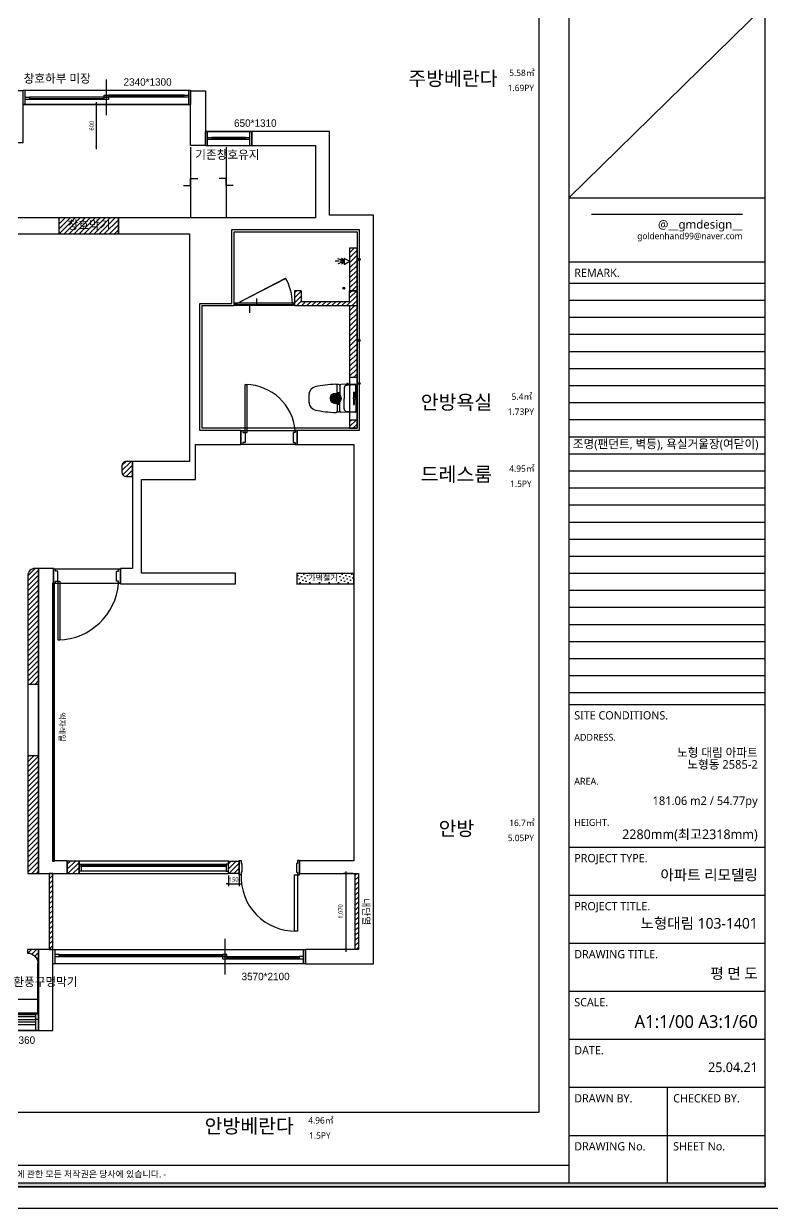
# Model space of a CAD drawing. Header units: millimetres. Extents: x 70151 to 230897, y 35202 to 113211.
# Drawn here: x 155069 to 165597, y 65524 to 82187 of the extents above; entities that cross this region are included whole.
import ezdxf
from ezdxf.enums import TextEntityAlignment as Align

# ---------------------------------------------------------------- set-up
doc = ezdxf.new("R2010")
doc.units = ezdxf.units.MM
doc.header["$LTSCALE"] = 50
doc.linetypes.add('HIDDEN', pattern=[9.525, 6.35, -3.175])
for name, color, linetype in [('03-TEXT', 3, 'Continuous'), ('03-WAL NEW', 3, 'Continuous'), ('04-WIN', 4, 'Continuous'), ('08-HAT', 8, 'Continuous'), ('2-con', 2, 'Continuous'), ('3.기호.계단선', 30, 'Continuous'), ('_LIBR', 4, 'Continuous'), ('BATH', 4, 'Continuous'), ('CO-BATH', 6, 'Continuous'), ('CO-DO-FR', 7, 'Continuous'), ('CO-DOOR', 8, 'Continuous'), ('F-SYM', 7, 'Continuous'), ('fin', 5, 'Continuous'), ('FORM(YOURNAME)-11', 1, 'Continuous'), ('HAT', 8, 'Continuous'), ('HL', 6, 'HIDDEN'), ('RC-LIGHT', 7, 'Continuous'), ('TOILET-1', 6, 'Continuous'), ('도면층2', 2, 'Continuous'), ('도면층4', 4, 'Continuous'), ('도면층5', 5, 'Continuous')]:
    doc.layers.add(name, color=color, linetype=linetype)
doc.styles.add('HY 울릉도 L', font='malgun.ttf')
doc.styles.add('YOURNAME', font='malgun.ttf')
doc.styles.add('넥슨고딕', font='malgun.ttf')
doc.styles.add('코레일둥고', font='malgun.ttf')
doc.styles.add('휴먼엑스포', font='Expo M.ttf')
doc.dimstyles.new('30', dxfattribs={"dimscale": 30, "dimtxt": 2, "dimasz": 1, "dimexe": 1, "dimexo": 1, "dimgap": 1, "dimtad": 1, "dimdec": 0, "dimrnd": 0.05, "dimdsep": 46, "dimlunit": 6, "dimtxsty": 'HY 울릉도 L', "dimblk": 'ARCHTICK', "dimcen": 2.5, "dimdle": 1, "dimclrd": 133, "dimclre": 133, "dimclrt": 30, "dimadec": 0, "dimazin": 0, "dimtfac": 1, "dimtdec": 0, "dimtix": 1, "dimtmove": 2, "dimatfit": 3, "dimldrblk": 'ARCHTICK', "dimfxl": 1, "dimlwd": -1, "dimlwe": -1, "dimarcsym": 0})

# ---------------------------------------------------------------- blocks, each defined once
blk = doc.blocks.new('AC-8')
at = {"layer": 'BATH'}
for p, q in [((-51, 54), (0, 143)), ((45, 54), (-51, 54)), ((-25, 47), (-46, 12)), ((-14, 47), (-28, -8)), ((-2, 49), (-2, -11)), ((0, 143), (45, 54)), ((10, 47), (25, -8)), ((22, 47), (43, 12)), ((-31, -16), (-41, -49)), ((-2, -27), (-2, -89)), ((28, -16), (38, -49))]:
    blk.add_line(p, q, dxfattribs=at)
blk = doc.blocks.new('A$C4B2D31F0')
at = {"layer": 'fin', "color": 4}
for p, q in [((185, 691), (20, 691)), ((37, 692), (25, 692)), ((37, 692), (50, 692)), ((201, 691), (366, 691)), ((48, 524), (193, 524)), ((338, 524), (193, 524)), ((13, 466), (193, 466)), ((193, 427), (14, 427)), ((373, 466), (193, 466)), ((193, 427), (372, 427))]:
    blk.add_line(p, q, dxfattribs=at)
for points in [[(20, 691), (8, 691, 0.421209), (-7, 676), (-2, 481, 0.001659)], [(366, 691), (378, 691, -0.421209), (393, 676), (388, 481, -0.001659)], [(13, 466, 0.371724), (-2, 451, 0.003515), (-1, 420, 0.320541)], [(373, 466, -0.371724), (388, 451, -0.003515), (387, 420, -0.320541)]]:
    blk.add_lwpolyline(points, format="xyb", dxfattribs=at)
for centre, radius, start, end in [((20, 675), 16, 90, 179.3116), ((1004, 663), 1000, 179.3116, 185.9437), ((25, 707), 15, 180, 270), ((50, 707), 15, 270, 0), ((366, 675), 16, 0.6884, 90), ((-618, 663), 1000, 354.0563, 0.6884), ((49, 564), 40, 185.9437, 267.5129), ((336, 564), 40, 272.4871, 354.0563), ((14, 407), 20, 90, 182.3333), ((1839, 488), 1847, 182.5538, 191.5978), ((13, 481), 15, 181.3651, 270), ((-1453, 488), 1847, 348.4022, 357.4462), ((372, 407), 20, 357.6667, 90), ((373, 481), 15, 270, 358.6349), ((149, 156), 126, 198.2964, 263.4241), ((193, 433), 406, 261.6993, 270), ((193, 433), 406, 270, 278.3007), ((237, 156), 126, 276.5759, 341.7036)]:
    blk.add_arc(centre, radius, start, end, dxfattribs=at)
at = {"layer": 'HL', "linetype": 'Continuous'}
for p, q in [((169, 697), (169, 707)), ((169, 697), (217, 697)), ((186, 693), (181, 697)), ((182, 686), (186, 693)), ((187, 651), (182, 686)), ((182, 686), (204, 686)), ((186, 693), (200, 693)), ((199, 651), (204, 686)), ((200, 693), (205, 697)), ((204, 686), (200, 693)), ((217, 697), (217, 707)), ((-16, 577), (-16, 565)), ((-12, 581), (-5, 581)), ((-12, 561), (-4, 561)), ((106, 666), (184, 666)), ((106, 659), (185, 659)), ((187, 651), (199, 651)), ((200, 659), (279, 659)), ((201, 666), (279, 666)), ((193, 434), (147, 434)), ((193, 434), (239, 434))]:
    blk.add_line(p, q, dxfattribs=at)
for points in [[(110, 427), (110, 451, -0.414214), (114, 455), (131, 455, -0.414214), (135, 451), (135, 435), (135, 427)], [(135, 435), (145, 435, -0.414214), (147, 433), (147, 427)], [(251, 435), (241, 435, 0.414214), (239, 433), (239, 427)], [(276, 427), (276, 451, 0.414214), (272, 455), (255, 455, 0.414214), (251, 451), (251, 435), (251, 427)]]:
    blk.add_lwpolyline(points, format="xyb", dxfattribs=at)
for centre in [(123, 441), (263, 441)]:
    blk.add_circle(centre, 8, dxfattribs=at)
for centre, radius, start, end in [((-12, 577), 4, 90, 180), ((-12, 565), 4, 180, 270), ((106, 663), 3.5, 90, 270), ((279, 663), 3.5, 270, 90)]:
    blk.add_arc(centre, radius, start, end, dxfattribs=at)
blk = doc.blocks.new('FORM-PLAN')
at = {"layer": 'FORM(YOURNAME)-11'}
h = blk.add_hatch(color=256, dxfattribs=at)
h.dxf.hatch_style = 1
h.paths.add_polyline_path([(-71444, 55115), (10556, 55115), (10556, 54915), (-71444, 54915)])
h.paths.add_polyline_path([(-71444, -2085), (10556, -2085), (10556, -2285), (-71444, -2285)])
at = {"layer": 'Defpoints', "color": 158}
for p, q in [((1346, 54915), (1346, -2085)), ((10556, 53115), (1346, 44093)), ((1346, 44093), (10556, 44093)), ((1346, 40093), (10556, 40093)), ((1346, 39293), (10556, 39293)), ((1346, 38493), (10556, 38493)), ((1346, 37693), (10556, 37693)), ((1346, 36893), (10556, 36893)), ((1346, 36093), (10556, 36093)), ((1346, 35293), (10556, 35293)), ((1346, 34493), (10556, 34493)), ((1346, 33693), (10556, 33693)), ((1346, 32893), (10556, 32893)), ((1346, 32093), (10556, 32093)), ((1346, 31293), (10556, 31293)), ((1346, 30493), (10556, 30493)), ((1346, 29693), (10556, 29693)), ((1346, 28893), (10556, 28893)), ((1346, 28093), (10556, 28093)), ((1346, 27293), (10556, 27293)), ((1346, 26493), (10556, 26493)), ((1346, 25693), (10556, 25693)), ((1346, 24893), (10556, 24893)), ((1346, 24093), (10556, 24093)), ((1346, 23293), (10556, 23293)), ((1346, 22493), (10556, 22493)), ((1346, 21693), (10556, 21693)), ((1346, 20893), (10556, 20893)), ((1346, -1285), (-71444, -1285))]:
    blk.add_line(p, q, dxfattribs=at)
for points in [[(-71444, -2285), (10556, -2285), (10556, 55115), (-71444, 55115)], [(-69444, 53115), (-64, 53115), (-64, 1215), (-69444, 1215)]]:
    blk.add_lwpolyline(points, close=True, dxfattribs=at)
at = {"layer": 'FORM(YOURNAME)-11', "color": 251}
blk.add_line((2415, 43323), (9487, 43323), dxfattribs=at)
at = {"layer": 'FORM(YOURNAME)-11', "color": 14}
for p, q in [((1346, 41093), (10556, 41093)), ((1346, 20344), (10556, 20344)), ((1346, 13651), (10556, 13651)), ((1346, 11398), (10556, 11398)), ((1346, 9146), (10556, 9146)), ((1346, 6893), (10556, 6893)), ((1346, 4641), (10556, 4641)), ((1346, 2388), (10556, 2388)), ((5951, 2388), (5951, -2085)), ((1346, 136), (10556, 136))]:
    blk.add_line(p, q, dxfattribs=at)
at = {"layer": 'FORM(YOURNAME)-11', "color": 250}
blk.add_lwpolyline([(-72444, -3285), (11556, -3285), (11556, 56115), (-72444, 56115)], close=True, dxfattribs=at)
at = {"layer": 'FORM(YOURNAME)-11'}
blk.add_lwpolyline([(-71444, -2085), (10556, -2085), (10556, -2285), (-71444, -2285)], close=True, dxfattribs=at)
at = {"layer": 'FORM(YOURNAME)-11', "color": 14, "style": 'YOURNAME'}
for s, height, width, p in [('@__gmdesign__', 400, 1.03, (9487, 42649)), ('goldenhand99@naver.com', 300, 0.995, (9487, 42154))]:
    blk.add_text(s, height=height, dxfattribs=dict(at, width=width)).set_placement(p, align=Align.RIGHT)
for s, height, p in [('REMARK.', 386.1, (1603, 40579)), ('SITE CONDITIONS.', 386.14, (1603, 19829)), ('PROJECT TYPE.', 386.14, (1603, 13136)), ('PROJECT TITLE.', 386.14, (1603, 10883)), ('DRAWING TITLE.', 386.14, (1603, 8631)), ('SCALE.', 386.1, (1603, 6378)), ('DATE.', 386.1, (1603, 4126)), ('DRAWN BY.', 386.1, (1603, 1873)), ('CHECKED BY.', 386.14, (6240, 1873)), ('DRAWING No.', 386.14, (1603, -379)), ('SHEET No.', 386.1, (6240, -379))]:
    blk.add_text(s, height=height, dxfattribs=at).set_placement(p, align=Align.MIDDLE_LEFT)
at = {"layer": 'FORM(YOURNAME)-11', "color": 251, "style": 'YOURNAME'}
for s, p in [('ADDRESS.', (1603, 18799)), ('AREA.', (1603, 16740)), ('HEIGHT.', (1603, 14809))]:
    blk.add_text(s, height=321.8, dxfattribs=at).set_placement(p, align=Align.MIDDLE_LEFT)
at = {"layer": 'FORM(YOURNAME)-11', "color": 1, "style": 'YOURNAME'}
blk.add_text("- 본 도서는 어떠한 경우에도 무단으로 도용할 수 없으며 도용시 '지적재산권' 보호에 관한 법률에 의거, 법적 분쟁이 발생합니다.  또한 본 도서에 관한 모든 저작권은 당사에 있습니다. -", height=300, dxfattribs=at).set_placement((-32990, -1685), align=Align.MIDDLE_CENTER)
at = {"layer": 'FORM(YOURNAME)-11', "color": 3, "style": 'YOURNAME'}
for tag, height, p in [('1', 451, (9905, 18188)), ('2', 451, (9905, 17544)), ('3', 451, (9905, 16257)), ('4', 451, (9905, 14326)), ('5', 515, (9905, 12009)), ('6', 515, (9905, 9757)), ('7', 515, (9905, 7504)), ('8', 515, (9905, 5252)), ('9', 515, (9905, 2999)), ('10', 515, (5655, 811)), ('11', 515, (9905, 747)), ('12', 515, (5655, -1441)), ('13', 515, (9905, -1441))]:
    blk.add_attdef(tag, text='', height=height, dxfattribs=at).set_placement(p, align=Align.MIDDLE_RIGHT)
blk = doc.blocks.new('cjvjf')
h = blk.add_hatch()
h.set_pattern_fill('DOTS', color=10, scale=60)
h.set_pattern_definition([(0, (-637, -50), (47.625, 95.25), [0, -95.25])])
h.paths.add_polyline_path([(144236, 65837), (144436, 65837), (144436, 64777), (144236, 64777)])
at = {"layer": '3.기호.계단선'}
h = blk.add_hatch(color=256, dxfattribs=at)
h.dxf.hatch_style = 1
edge = h.paths.add_edge_path()
edge.add_arc((160202, 74549), 15, 0, 360)
h = blk.add_hatch(color=256, dxfattribs=at)
h.dxf.hatch_style = 1
edge = h.paths.add_edge_path()
edge.add_arc((159987, 74144), 15, 0, 360)
h = blk.add_hatch(color=256, dxfattribs=at)
h.dxf.hatch_style = 1
edge = h.paths.add_edge_path()
edge.add_arc((152731, 74012), 15, 0, 360)
h = blk.add_hatch(color=256, dxfattribs=at)
h.dxf.hatch_style = 1
edge = h.paths.add_edge_path()
edge.add_arc((152481, 73742), 15, 0, 360)
h = blk.add_hatch(color=256, dxfattribs=at)
h.dxf.hatch_style = 1
edge = h.paths.add_edge_path()
edge.add_arc((152481, 73512), 15, 0, 360)
h = blk.add_hatch(color=256, dxfattribs=at)
h.dxf.hatch_style = 1
edge = h.paths.add_edge_path()
edge.add_arc((160202, 73409), 15, 0, 360)
h = blk.add_hatch(color=256, dxfattribs=at)
h.dxf.hatch_style = 1
edge = h.paths.add_edge_path()
edge.add_arc((160202, 72804), 15, 0, 360)
h = blk.add_hatch(color=256, dxfattribs=at)
h.dxf.hatch_style = 1
edge = h.paths.add_edge_path()
edge.add_arc((159872, 72594), 75, 0, 360)
h = blk.add_hatch(color=256, dxfattribs=at)
h.dxf.hatch_style = 1
edge = h.paths.add_edge_path()
edge.add_arc((152481, 72292), 75, 0, 360)
at = {"color": 10}
blk.add_lwpolyline([(144236, 65837), (144436, 65837), (144436, 64777), (144236, 64777)], close=True, dxfattribs=at)
for centre in [(150499, 65761), (144549, 64469)]:
    blk.add_circle(centre, 85)
at = {"layer": '04-WIN'}
for points in [[(158691, 76349), (158041, 76349), (158041, 76149), (158691, 76149)], [(150368, 65905), (147853, 65905), (147853, 66079), (150368, 66079)], [(155892, 64842), (159447, 64842), (159447, 64642), (155892, 64642)], [(145106, 64577), (147751, 64577), (147751, 64777), (145106, 64777)], [(155692, 63702), (150833, 63702), (150833, 63947), (155692, 63947)], [(144791, 63652), (147751, 63652), (147751, 63452), (144791, 63452)]]:
    blk.add_lwpolyline(points, close=True, dxfattribs=at)
at = {"layer": '2-con'}
for p, q in [((159787, 76349), (158691, 76349)), ((158691, 76349), (158691, 76149)), ((159787, 75169), (159787, 76349)), ((158691, 76149), (159587, 76149)), ((159587, 76149), (159587, 75132)), ((160402, 75169), (159787, 75169)), ((160402, 64642), (160402, 75169)), ((155977, 75132), (155977, 74907)), ((156817, 75132), (156817, 74907)), ((159587, 75132), (156817, 75132)), ((156817, 74907), (157815, 74907)), ((157815, 74907), (157815, 71707)), ((158412, 73929), (158412, 74969)), ((158412, 74969), (160202, 74969)), ((160202, 74969), (160202, 72144)), ((157962, 72144), (157962, 73929)), ((157962, 73929), (158412, 73929)), ((158537, 72144), (157962, 72144)), ((158537, 71944), (158537, 72144)), ((160202, 72144), (159332, 72144)), ((159332, 72144), (159332, 71944)), ((157902, 71454), (157902, 71944)), ((157902, 71944), (158537, 71944)), ((159332, 71944), (160127, 71944)), ((160127, 71944), (160127, 66087)), ((157815, 71707), (157012, 71707)), ((157012, 71707), (157012, 70202)), ((157142, 70134), (157142, 71454)), ((157142, 71454), (157902, 71454)), ((157012, 70202), (156847, 70202)), ((156847, 70202), (156847, 69984)), ((158462, 70134), (157142, 70134)), ((158462, 69984), (158462, 70134)), ((156847, 69984), (158462, 69984)), ((159362, 66087), (159362, 65912)), ((160127, 66087), (159362, 66087)), ((159362, 65912), (160192, 65912)), ((160192, 65912), (160192, 64842)), ((160192, 64842), (159447, 64842)), ((159447, 64842), (159447, 64642)), ((159447, 64642), (160402, 64642))]:
    blk.add_line(p, q, dxfattribs=at)
for points in [[(155336, 76194), (155476, 76194), (155476, 76920), (155336, 76920)], [(158041, 76149), (157831, 76149), (157831, 76920), (158041, 76920)], [(146886, 76375), (147118, 76375), (147118, 76145), (146886, 76145)], [(155892, 64842), (155692, 64842), (155692, 63702), (155892, 63702)]]:
    blk.add_lwpolyline(points, close=True, dxfattribs=at)
for points in [[(152882, 76194), (151682, 76194), (151682, 75124), (152892, 75124), (152892, 71497), (150915, 71497), (150915, 71697), (152731, 71697), (152731, 74372), (151165, 74372), (151165, 72492), (150965, 72492), (150965, 74570), (151492, 74570), (151492, 76175), (150867, 76175), (150867, 76383), (152882, 76394), (152882, 76194)], [(147186, 71697), (147186, 71497), (146531, 71497), (146531, 69947), (146806, 69947), (146806, 69747), (146321, 69747), (146321, 71357), (144436, 71357), (144436, 64777), (145106, 64777), (145106, 64577), (144436, 64577), (144436, 63652), (144791, 63652), (144791, 63452), (144436, 63452), (144236, 63452), (144236, 71697), (145636, 71697), (145636, 75043), (146886, 75043), (146886, 75150), (147073, 75150), (147073, 75043), (147179, 75043), (147179, 74697), (145834, 74697), (145834, 71697), (147186, 71697)], [(155977, 75132), (155197, 75132), (155197, 74922), (154692, 74922), (154692, 74757), (155362, 74757), (155362, 74907), (155977, 74907)], [(149137, 71697), (149011, 71697), (149011, 71497), (149742, 71497), (149742, 71697), (149287, 71697), (149287, 74297), (149757, 74297), (149757, 74497), (149307, 74497), (149307, 74907), (148877, 74907), (148877, 74647), (149137, 74647), (149137, 71697)], [(150368, 65905), (150368, 66079), (150681, 66079), (150681, 70049), (149381, 70049), (149381, 69449), (149256, 69449), (149256, 69747), (148951, 69747), (148951, 69947), (149251, 69947), (149251, 70245), (150833, 70245), (150833, 65905), (150368, 65905)], [(156097, 65912), (156097, 66087), (155902, 66087), (155902, 70202), (155692, 70202), (155692, 65912), (156097, 65912)], [(147751, 65905), (147751, 69947), (148006, 69947), (148006, 69747), (147853, 69747), (147853, 65905), (147751, 65905)], [(147751, 64777), (147751, 63452), (150833, 63452), (150833, 64880), (150633, 64880), (150633, 64777), (149423, 64777), (149423, 63777), (147853, 63777), (147853, 64777), (147751, 64777)], [(150633, 64777), (150633, 63777), (149423, 63777)]]:
    blk.add_lwpolyline(points, dxfattribs=at)
at = {"layer": '3.기호.계단선'}
for centre, radius in [((160202, 74549), 15), ((159987, 74144), 15), ((152731, 74012), 15), ((152481, 73742), 15), ((152481, 73512), 15), ((160202, 73409), 15), ((160202, 72804), 15), ((159872, 72594), 75), ((152481, 72292), 75)]:
    blk.add_circle(centre, radius, dxfattribs=at)
at = {"layer": '_LIBR'}
for p, q in [((146751, 63409), (146751, 63739)), ((144841, 63609), (147701, 63609))]:
    blk.add_line(p, q, dxfattribs=at)
blk.add_lwpolyline([(144791, 63452), (147751, 63452), (147751, 63697), (144791, 63697)], close=True, dxfattribs=at)
for points in [[(144791, 63689), (144831, 63689), (144831, 63609)], [(144831, 63674), (146781, 63674), (146781, 63649), (144831, 63649)], [(147751, 63689), (147711, 63689), (147711, 63609)], [(144791, 63509), (144791, 63459), (144841, 63459), (144841, 63609), (144791, 63609)], [(144841, 63564), (146781, 63564), (146781, 63534), (144841, 63534)], [(147711, 63624), (146721, 63624), (146721, 63649), (147711, 63649)], [(147701, 63534), (146721, 63534), (146721, 63504), (147701, 63504)], [(147751, 63509), (147751, 63459), (147701, 63459), (147701, 63609), (147751, 63609)]]:
    blk.add_lwpolyline(points, dxfattribs=at)
at = {"layer": '도면층2'}
for p, q in [((155476, 76729), (157831, 76729)), ((152882, 76194), (155336, 76194)), ((159447, 64642), (159447, 64842)), ((144791, 63452), (144791, 63652))]:
    blk.add_line(p, q, dxfattribs=at)
at = {"layer": '도면층4'}
for p, q in [((156646, 77079), (156646, 76579)), ((155476, 76929), (157831, 76929)), ((155476, 76729), (155476, 76929)), ((155506, 76729), (155506, 76929)), ((156676, 76844), (157741, 76844)), ((157801, 76929), (157801, 76729)), ((157831, 76929), (157831, 76729)), ((157831, 76729), (155476, 76729)), ((155566, 76814), (156616, 76814)), ((148171, 76565), (148171, 76025)), ((149851, 76565), (149851, 76025)), ((154151, 76544), (154151, 76044)), ((147118, 76175), (147119, 76383)), ((147119, 76383), (150867, 76383)), ((147148, 76175), (147149, 76383)), ((150837, 76383), (150837, 76174)), ((150867, 76383), (150867, 76174)), ((152882, 76394), (155336, 76394)), ((152882, 76194), (152882, 76394)), ((152912, 76194), (152912, 76394)), ((155306, 76394), (155306, 76194)), ((155336, 76394), (155336, 76194)), ((158041, 76349), (158691, 76349)), ((158041, 76149), (158041, 76349)), ((158071, 76149), (158071, 76349)), ((158661, 76349), (158661, 76149)), ((158691, 76349), (158691, 76149)), ((150867, 76174), (147118, 76175)), ((148141, 76290), (147208, 76290)), ((148201, 76260), (149821, 76260)), ((149881, 76290), (150777, 76289)), ((155336, 76194), (152882, 76194)), ((152972, 76279), (154121, 76279)), ((154181, 76309), (155246, 76309)), ((158131, 76249), (158601, 76249)), ((146880, 75150), (146880, 76145)), ((146880, 76145), (147080, 76145)), ((147080, 76145), (147080, 75150)), ((158041, 76149), (158691, 76149)), ((146910, 75210), (146000, 75210)), ((146910, 75240), (146001, 75240)), ((147080, 75150), (146880, 75150)), ((146880, 75150), (147080, 75150)), ((146910, 75210), (146910, 75240)), ((147209, 74697), (147209, 74842)), ((148032, 74949), (148032, 74519)), ((148847, 74842), (148847, 74697)), ((147269, 74754), (148002, 74754)), ((148062, 74784), (148787, 74784)), ((158597, 72114), (158597, 72789)), ((158597, 72789), (158627, 72789)), ((158627, 72114), (158627, 72789)), ((150965, 72492), (150965, 71697)), ((151165, 72492), (150965, 72492)), ((151165, 71697), (151165, 72492)), ((158537, 71944), (158537, 72144)), ((158537, 72144), (159332, 72144)), ((158537, 72144), (158537, 71944)), ((158597, 72114), (158627, 72114)), ((159332, 72144), (159332, 71944)), ((159332, 71944), (158537, 71944)), ((150965, 71697), (151165, 71697)), ((151165, 71697), (150965, 71697)), ((151135, 71787), (151810, 71787)), ((151135, 71757), (151135, 71787)), ((151135, 71757), (151811, 71757)), ((156847, 70193), (155902, 70193)), ((155902, 70193), (155902, 69993)), ((155902, 69993), (155902, 70193)), ((156847, 69993), (156847, 70193)), ((155902, 69993), (156847, 69993)), ((155962, 70023), (155962, 69197)), ((155962, 70023), (155992, 70023)), ((155992, 70023), (155992, 69198)), ((146806, 69947), (147751, 69947)), ((148951, 69947), (148006, 69947)), ((147751, 69747), (146806, 69747)), ((147661, 69777), (147661, 68952)), ((147691, 69777), (147661, 69777)), ((147691, 69777), (147691, 68952)), ((148006, 69747), (148951, 69747)), ((148066, 69777), (148066, 68952)), ((148066, 69777), (148096, 69777)), ((148096, 69777), (148096, 68952)), ((155962, 69197), (155992, 69197)), ((147691, 68952), (147661, 68952)), ((148066, 68952), (148096, 68952)), ((149111, 66172), (149111, 65742)), ((147883, 65919), (147883, 66064)), ((149141, 66007), (150278, 66007)), ((150338, 66064), (150338, 65919)), ((147943, 65977), (149081, 65977)), ((158312, 64992), (158312, 64492)), ((150068, 64927), (150068, 64427)), ((155922, 64842), (155922, 64642)), ((159417, 64642), (159417, 64842)), ((159447, 64842), (159447, 64642)), ((159447, 64642), (159447, 64842)), ((149508, 64777), (149423, 64692)), ((149423, 64777), (149508, 64692)), ((149508, 64777), (150633, 64777)), ((149538, 64577), (149538, 64777)), ((149613, 64662), (150038, 64662)), ((150098, 64692), (150543, 64692)), ((150603, 64777), (150603, 64577)), ((150633, 64777), (150633, 64577)), ((158282, 64757), (155982, 64757)), ((159357, 64727), (158342, 64727)), ((149466, 64632), (149466, 63837)), ((150633, 64577), (149508, 64577)), ((151871, 63659), (151871, 63989)), ((154692, 63659), (154692, 63989)), ((154692, 63659), (154692, 63989)), ((150911, 63859), (155652, 63859)), ((149363, 63734), (147913, 63734)), ((149508, 63777), (149423, 63692)), ((149423, 63777), (149508, 63692))]:
    blk.add_line(p, q, dxfattribs=at)
for points in [[(155506, 76799), (155506, 76829), (155566, 76829), (155566, 76799)], [(156616, 76829), (156616, 76859), (156676, 76859), (156676, 76829)], [(156616, 76799), (156616, 76829), (156676, 76829), (156676, 76799)], [(157741, 76829), (157741, 76859), (157801, 76859), (157801, 76829)], [(154121, 76294), (154121, 76324), (154181, 76324), (154181, 76294)], [(155246, 76294), (155246, 76324), (155306, 76324), (155306, 76294)], [(147208, 76275), (147208, 76305), (147148, 76305), (147148, 76275)], [(148201, 76275), (148201, 76305), (148141, 76305), (148141, 76275)], [(148141, 76245), (148141, 76275), (148201, 76275), (148201, 76245)], [(149821, 76275), (149821, 76305), (149881, 76305), (149881, 76275)], [(149821, 76245), (149821, 76275), (149881, 76275), (149881, 76245)], [(150777, 76274), (150777, 76304), (150837, 76304), (150837, 76274)], [(152912, 76264), (152912, 76294), (152972, 76294), (152972, 76264)], [(154121, 76264), (154121, 76294), (154181, 76294), (154181, 76264)], [(158071, 76234), (158071, 76264), (158131, 76264), (158131, 76234)], [(158601, 76234), (158601, 76264), (158661, 76264), (158661, 76234)], [(147179, 74697), (148877, 74697), (148877, 74842), (147179, 74842)], [(147209, 74739), (147209, 74769), (147269, 74769), (147269, 74739)], [(148002, 74769), (148002, 74799), (148062, 74799), (148062, 74769)], [(148002, 74739), (148002, 74769), (148062, 74769), (148062, 74739)], [(148787, 74769), (148787, 74799), (148847, 74799), (148847, 74769)], [(147853, 65919), (150368, 65919), (150368, 66064), (147853, 66064)], [(147883, 65962), (147883, 65992), (147943, 65992), (147943, 65962)], [(149081, 65992), (149081, 66022), (149141, 66022), (149141, 65992)], [(149081, 65962), (149081, 65992), (149141, 65992), (149141, 65962)], [(150278, 65992), (150278, 66022), (150338, 66022), (150338, 65992)], [(149423, 64692), (149508, 64692), (149508, 64777), (149423, 64777)], [(149423, 64692), (149508, 64692), (149508, 63777), (149423, 63777)], [(149451, 64692), (149481, 64692), (149481, 64632), (149451, 64632)], [(149538, 64647), (149538, 64677), (149613, 64677), (149613, 64647)], [(150038, 64677), (150038, 64707), (150098, 64707), (150098, 64677)], [(150038, 64647), (150038, 64677), (150098, 64677), (150098, 64647)], [(150543, 64677), (150543, 64707), (150603, 64707), (150603, 64677)], [(155982, 64742), (155982, 64772), (155922, 64772), (155922, 64742)], [(158342, 64742), (158342, 64772), (158282, 64772), (158282, 64742)], [(158342, 64712), (158342, 64742), (158282, 64742), (158282, 64712)], [(159417, 64712), (159417, 64742), (159357, 64742), (159357, 64712)], [(149451, 63837), (149481, 63837), (149481, 63777), (149451, 63777)], [(150871, 63947), (150871, 63702), (155692, 63702), (155692, 63947)], [(151841, 63899), (151841, 63874), (154722, 63874), (154722, 63899)], [(149423, 63777), (149423, 63692), (147853, 63692), (147853, 63777)], [(147913, 63749), (147913, 63719), (147853, 63719), (147853, 63749)], [(149423, 63749), (149423, 63719), (149363, 63719), (149363, 63749)], [(149423, 63692), (149508, 63692), (149508, 63777), (149423, 63777)], [(151841, 63789), (151841, 63759), (154722, 63759), (154722, 63789)]]:
    blk.add_lwpolyline(points, close=True, dxfattribs=at)
for points in [[(146880, 76145), (146880, 76115), (146910, 76115), (146910, 76085), (147050, 76085), (147050, 76115), (147080, 76115), (147080, 76145), (146880, 76145)], [(146880, 75150), (146880, 75180), (146910, 75180), (146910, 75210), (147050, 75210), (147050, 75180), (147080, 75180), (147080, 75150), (146880, 75150)], [(151165, 72492), (151165, 72462), (151135, 72462), (151135, 72432), (150995, 72432), (150995, 72462), (150965, 72462), (150965, 72492), (151165, 72492)], [(158537, 72144), (158567, 72144), (158567, 72114), (158597, 72114), (158597, 71974), (158567, 71974), (158567, 71944), (158537, 71944), (158537, 72144)], [(159332, 72144), (159302, 72144), (159302, 72114), (159272, 72114), (159272, 71974), (159302, 71974), (159302, 71944), (159332, 71944), (159332, 72144)], [(151165, 71697), (151165, 71727), (151135, 71727), (151135, 71757), (150995, 71757), (150995, 71727), (150965, 71727), (150965, 71697), (151165, 71697)], [(151135, 71757), (151810, 71757), (151810, 71787)], [(155902, 69993), (155932, 69993), (155932, 70023), (155962, 70023), (155962, 70163), (155932, 70163), (155932, 70193), (155902, 70193), (155902, 69993)], [(156847, 69993), (156817, 69993), (156817, 70023), (156787, 70023), (156787, 70163), (156817, 70163), (156817, 70193), (156847, 70193), (156847, 69993)], [(146806, 69747), (146836, 69747), (146836, 69777), (146866, 69777), (146866, 69917), (146836, 69917), (146836, 69947), (146806, 69947), (146806, 69747)], [(147751, 69747), (147721, 69747), (147721, 69777), (147691, 69777), (147691, 69917), (147721, 69917), (147721, 69947), (147751, 69947), (147751, 69747)], [(148006, 69747), (148036, 69747), (148036, 69777), (148066, 69777), (148066, 69917), (148036, 69917), (148036, 69947), (148006, 69947), (148006, 69747)], [(148951, 69747), (148921, 69747), (148921, 69777), (148891, 69777), (148891, 69917), (148921, 69917), (148921, 69947), (148951, 69947), (148951, 69747)], [(150871, 63939), (150906, 63939), (150906, 63859)], [(150871, 63769), (150871, 63709), (150911, 63709), (150911, 63859), (150871, 63859)], [(150906, 63899), (151901, 63899), (151901, 63924), (150906, 63924)], [(150911, 63789), (151901, 63789), (151901, 63819), (150911, 63819)], [(155657, 63924), (154662, 63924), (154662, 63899), (155657, 63899)], [(155652, 63819), (154662, 63819), (154662, 63789), (155652, 63789)], [(155692, 63859), (155652, 63859), (155652, 63709), (155692, 63709), (155692, 63769)], [(155657, 63859), (155657, 63939), (155692, 63939)]]:
    blk.add_lwpolyline(points, dxfattribs=at)
for centre, radius, start, end in [((158594, 72077), 712, 5.3297, 88.4822), ((151127, 71779), 684, 359.3714, 86.7675), ((155953, 70064), 868, 271.6262, 355.2607), ((147669, 69754), 803, 178.4135, 270.5353), ((148089, 69754), 803, 269.4647, 1.5865)]:
    blk.add_arc(centre, radius, start, end, dxfattribs=at)
at = {"layer": '도면층5'}
for p, q in [((156616, 76829), (155566, 76829)), ((157741, 76859), (156676, 76859)), ((157741, 76829), (156676, 76829)), ((156616, 76799), (155566, 76799)), ((155246, 76324), (154181, 76324)), ((147208, 76305), (148141, 76305)), ((147208, 76275), (148141, 76275)), ((149821, 76275), (148201, 76275)), ((149821, 76245), (148201, 76245)), ((150777, 76304), (149881, 76305)), ((150777, 76274), (149881, 76275)), ((154121, 76294), (152972, 76294)), ((154121, 76264), (152972, 76264)), ((155246, 76294), (154181, 76294)), ((158601, 76264), (158131, 76264)), ((158601, 76234), (158131, 76234)), ((148002, 74769), (147269, 74769)), ((148002, 74739), (147269, 74739)), ((148787, 74799), (148062, 74799)), ((148787, 74769), (148062, 74769)), ((149081, 65992), (147943, 65992)), ((150278, 66022), (149141, 66022)), ((150278, 65992), (149141, 65992)), ((149081, 65962), (147943, 65962)), ((150038, 64677), (149613, 64677)), ((150543, 64707), (150098, 64707)), ((150543, 64677), (150098, 64677)), ((155982, 64772), (158282, 64772)), ((155982, 64742), (158282, 64742)), ((158342, 64742), (159357, 64742)), ((158342, 64712), (159357, 64712)), ((149451, 63837), (149451, 64632)), ((149481, 63837), (149481, 64632)), ((150038, 64647), (149613, 64647)), ((147913, 63749), (149363, 63749)), ((147913, 63719), (149363, 63719))]:
    blk.add_line(p, q, dxfattribs=at)
blk.add_arc((146826, 75261), 827, 84.1878, 183.6006, dxfattribs=at)
at = {"layer": '_LIBR', "style": '휴먼엑스포'}
blk.add_text('2960*2100', height=104.5, dxfattribs=at).set_placement((146957, 63297))
at = {"layer": '도면층4', "style": '휴먼엑스포'}
for s, p in [('2340*1300', (156888, 76992)), ('3730*2100', (149971, 76468)), ('2290*2100', (154374, 76467)), ('650*1310', (158442, 76414)), ('1690*2050', (148109, 74929)), ('2380*2040', (149377, 66145)), ('1070*2090', (149700, 64432)), ('3570*2100', (158548, 64410)), ('4740*2360', (154969, 63515))]:
    blk.add_text(s, height=104.5, dxfattribs=at).set_placement(p)
blk = doc.blocks.new('_ArchTick')
at = {"color": 0, "linetype": 'ByBlock', "const_width": 0.15}
blk.add_lwpolyline([(-0.5, -0.5), (0.5, 0.5)], dxfattribs=at)
blk = doc.blocks.new('*D115')
at = {"layer": '08-HAT', "color": 133, "transparency": 16777216}
for p, q in [((156086, 81082), (156086, 80422)), ((156116, 81052), (156116, 81052)), ((156116, 80452), (156116, 80452))]:
    blk.add_line(p, q, dxfattribs=at)
at = {"layer": 'Defpoints', "color": 0, "transparency": 16777216}
for p in [(156086, 81052), (156086, 80452), (156086, 80452)]:
    blk.add_point(p, dxfattribs=at)
at = {"layer": '08-HAT', "color": 133, "transparency": 16777216, "xscale": 30, "yscale": 30, "zscale": 30}
for p, rotation in [((156086, 81052), 90), ((156086, 80452), 270)]:
    blk.add_blockref('_ArchTick', p, dxfattribs=dict(at, rotation=rotation))
at = {"layer": '08-HAT', "color": 30, "transparency": 16777216, "insert": (156025, 80752), "char_height": 60, "attachment_point": 5, "rotation": 90, "style": 'HY 울릉도 L'}
blk.add_mtext('600', dxfattribs=at)
blk = doc.blocks.new('*D465')
at = {"layer": 'Defpoints', "color": 0, "transparency": 16777216}
for p in [(159732, 70234), (159597, 69164), (159732, 69164)]:
    blk.add_point(p, dxfattribs=at)
at = {"layer": 'HAT', "color": 133, "transparency": 16777216}
for p, q in [((159702, 70234), (159567, 70234)), ((159597, 70264), (159597, 69134)), ((159702, 69164), (159567, 69164))]:
    blk.add_line(p, q, dxfattribs=at)
at = {"layer": 'HAT', "color": 133, "transparency": 16777216, "xscale": 30, "yscale": 30, "zscale": 30}
for p, rotation in [((159597, 70234), 90), ((159597, 69164), 270)]:
    blk.add_blockref('_ArchTick', p, dxfattribs=dict(at, rotation=rotation))
at = {"layer": 'HAT', "color": 30, "transparency": 16777216, "insert": (159531, 69699), "char_height": 60, "attachment_point": 5, "rotation": 90, "style": 'HY 울릉도 L'}
blk.add_mtext('1,070', dxfattribs=at)
blk = doc.blocks.new('*D475')
at = {"layer": 'Defpoints', "color": 0, "transparency": 16777216}
for p in [(157947, 70234), (158097, 70234), (158097, 70087)]:
    blk.add_point(p, dxfattribs=at)
at = {"layer": 'HAT', "color": 133, "transparency": 16777216}
for p, q in [((157947, 70204), (157947, 70057)), ((158097, 70204), (158097, 70057)), ((157947, 70087), (157917, 70087)), ((157947, 70087), (158097, 70087)), ((158097, 70087), (158127, 70087))]:
    blk.add_line(p, q, dxfattribs=at)
at = {"layer": 'HAT', "color": 133, "transparency": 16777216, "xscale": 30, "yscale": 30, "zscale": 30}
blk.add_blockref('_ArchTick', (157947, 70087), dxfattribs=at)
at = {"layer": 'HAT', "color": 133, "transparency": 16777216, "xscale": 30, "yscale": 30, "zscale": 30, "rotation": 180}
blk.add_blockref('_ArchTick', (158097, 70087), dxfattribs=at)
at = {"layer": 'HAT', "color": 30, "transparency": 16777216, "insert": (158022, 70149), "char_height": 60, "attachment_point": 5, "style": 'HY 울릉도 L'}
blk.add_mtext('150', dxfattribs=at)

msp = doc.modelspace()

# ---------------------------------------------------------------- hatches: boundary and pattern name
at = {"layer": '03-WAL NEW'}
h = msp.add_hatch(dxfattribs=at)
h.set_pattern_fill('_USER', color=8, scale=50, angle=45, pattern_type=0)
h.set_pattern_definition([(45, (-222, -50), (-35.355339, 35.355339), [])])
h.paths.add_polyline_path([(155562.4, 79229.4), (156402.4, 79229.4), (156402.4, 79454.4), (155562.4, 79454.4)])
h = msp.add_hatch(dxfattribs=at)
h.set_pattern_fill('_USER', color=256, scale=50, angle=45, pattern_type=0)
h.set_pattern_definition([(45, (33, 27), (-35.355339, 35.355339), [])])
h.paths.add_polyline_path([(159757.4, 79031.4), (159652.4, 79031.4), (159652.4, 78431.4), (159757.4, 78431.4)])
h = msp.add_hatch(dxfattribs=at)
h.set_pattern_fill('_USER', color=256, scale=50, angle=45, pattern_type=0)
h.set_pattern_definition([(45, (3, -3), (-35.355339, 35.355339), [])])
h.paths.add_polyline_path([(159757.4, 78221.4), (159757.4, 78431.4), (159652.4, 78431.4), (159652.4, 78281.4), (158972.4, 78281.4), (158972.4, 78431.4), (158877.4, 78431.4), (158877.4, 78221.4)])
h = msp.add_hatch(dxfattribs=at)
h.set_pattern_fill('_USER', color=8, scale=50, angle=45, pattern_type=0)
h.set_pattern_definition([(45, (3, 27), (-35.355339, 35.355339), [])])
h.paths.add_polyline_path([(159757.4, 78221.4), (159652.4, 78221.4), (159652.4, 77216.4), (159757.4, 77216.4)])
h.paths.add_polyline_path([(159757.4, 76616.4), (159652.4, 76616.4), (159652.4, 76496.4), (159757.4, 76496.4)])
at = {"layer": '3.기호.계단선'}
h = msp.add_hatch(color=256, dxfattribs=at)
h.dxf.hatch_style = 1
h.paths.add_polyline_path([(155472.4, 74319.4), (155472.4, 70409.4), (155502.4, 70409.4), (155502.4, 74319.4)])
h = msp.add_hatch(dxfattribs=at)
h.set_pattern_fill('DOTS', color=10, scale=30, angle=45)
h.set_pattern_definition([(45, (-42, -13), (-16.83798, 50.513941), [0, -47.625])])
h.paths.add_polyline_path([(158912.4, 74456.4), (159712.4, 74456.4), (159712.4, 74306.4), (158912.4, 74306.4)])
h = msp.add_hatch(dxfattribs=at)
h.set_pattern_fill('_USER', color=256, scale=50, angle=45, pattern_type=0)
h.set_pattern_definition([(45, (-77, 65), (-35.355339, 35.355339), [])])
h.paths.add_polyline_path([(159732.4, 70234.4), (159777.4, 70234.4), (159777.4, 69164.4), (159732.4, 69164.4)])
at = {"layer": 'HAT'}
h = msp.add_hatch(dxfattribs=at)
h.set_pattern_fill('_USER', color=256, scale=50, angle=45, pattern_type=0)
h.set_pattern_definition([(45, (657, 10), (-35.355339, 35.355339), [])])
edge = h.paths.add_edge_path()
edge.add_line((156597.4, 76029.4), (156500.1, 76029.4))
edge.add_arc((156513.3, 75967.2), 63.6, 101.96689, 171.17921)
edge.add_line((156450.4, 75976.9), (156450.4, 75879.4))
edge.add_arc((156510.4, 75879.4), 60, 180, 270)
edge.add_line((156510.4, 75819.4), (156597.4, 75819.4))
edge.add_line((156597.4, 75819.4), (156597.4, 76029.4))
h = msp.add_hatch(dxfattribs=at)
h.set_pattern_fill('_USER', color=256, scale=50, angle=45, pattern_type=0)
h.set_pattern_definition([(45, (-7, 18425), (-35.355339, 35.355339), [])])
edge = h.paths.add_edge_path()
edge.add_line((155277.4, 74524.4), (155227.4, 74524.4))
edge.add_arc((155227.4, 74424.4), 100, 90, 180)
edge.add_line((155127.4, 74424.4), (155127.4, 72894.4))
edge.add_line((155127.4, 72894.4), (155277.4, 72894.4))
edge.add_line((155277.4, 72894.4), (155277.4, 74524.4))
h.paths.add_polyline_path([(155277.4, 71894.4), (155127.4, 71894.4), (155127.4, 70234.4), (155277.4, 70234.4)])
h = msp.add_hatch(dxfattribs=at)
h.set_pattern_fill('_USER', color=256, scale=50, angle=45, pattern_type=0)
h.set_pattern_definition([(45, (604, 0), (-35.355339, 35.355339), [])])
h.paths.add_polyline_path([(157947.4, 70409.4), (158097.4, 70409.4), (158097.4, 70234.4), (157947.4, 70234.4)])
h.paths.add_polyline_path([(155847.4, 70409.4), (155682.4, 70409.4), (155682.4, 70234.4), (155847.4, 70234.4)])
h = msp.add_hatch(dxfattribs=at)
h.set_pattern_fill('_USER', color=256, scale=50, angle=45, pattern_type=0)
h.set_pattern_definition([(45, (-227, 65), (-35.355339, 35.355339), [])])
h.paths.add_polyline_path([(155477.4, 70234.4), (155427.4, 70234.4), (155427.4, 69164.4), (155477.4, 69164.4)])
h = msp.add_hatch(dxfattribs=at)
h.set_pattern_fill('_USER', color=256, scale=50, angle=45, pattern_type=0)
h.set_pattern_definition([(45, (-12, 18485), (-35.355339, 35.355339), [])])
edge = h.paths.add_edge_path()
edge.add_line((155277.4, 69164.4), (155122.4, 69164.4))
edge.add_line((155122.4, 69164.4), (155122.4, 69114.4))
edge.add_arc((155122.4, 68968.4), 146, 0, 90, ccw=False)
edge.add_line((155268.4, 68968.4), (155277.4, 68968.4))
edge.add_line((155277.4, 68968.4), (155277.4, 69164.4))

# ---------------------------------------------------------------- linework, layer by layer
for p, q in [((157416.4, 80451.9), (157416.4, 79454.4)), ((157916.4, 80451.9), (157916.4, 79454.4)), ((158877.4, 78221.4), (158027.4, 78221.4))]:
    msp.add_line(p, q)
for points in [[(157316.4, 79909.4), (157416.4, 79909.4), (157416.4, 80009.4), (157516.4, 80009.4)], [(158016.4, 79909.4), (157916.4, 79909.4), (157916.4, 80009.4), (157816.4, 80009.4)], [(158343.6, 78321.4), (158343.6, 78221.4), (158243.6, 78221.4), (158243.6, 78121.4)]]:
    msp.add_lwpolyline(points)
at = {"layer": '03-WAL NEW'}
for p, q in [((159502.4, 78221.4), (159607.4, 78221.4)), ((159652.4, 77216.4), (159757.4, 77216.4)), ((159652.4, 76616.4), (159757.4, 76616.4))]:
    msp.add_line(p, q, dxfattribs=at)
for points in [[(155562.4, 79229.4), (156402.4, 79229.4), (156402.4, 79454.4), (155562.4, 79454.4)], [(159757.4, 79031.4), (159652.4, 79031.4), (159652.4, 78431.4), (159757.4, 78431.4)], [(155847.4, 70409.4), (155682.4, 70409.4), (155682.4, 70234.4), (155847.4, 70234.4)], [(157947.4, 70409.4), (158097.4, 70409.4), (158097.4, 70234.4), (157947.4, 70234.4)], [(155477.4, 70234.4), (155427.4, 70234.4), (155427.4, 69164.4), (155477.4, 69164.4)], [(155268.4, 68968.4), (155277.4, 68968.4), (155277.4, 68261.9), (155268.4, 68261.9)]]:
    msp.add_lwpolyline(points, close=True, dxfattribs=at)
for points in [[(158972.4, 78431.4), (158877.4, 78431.4), (158877.4, 78221.4), (159757.4, 78221.4), (159757.4, 78431.4), (159652.4, 78431.4)], [(158972.4, 78431.4), (158972.4, 78281.4), (159652.4, 78281.4), (159652.4, 78431.4)], [(159652.4, 78221.4), (159652.4, 76496.4), (159757.4, 76496.4), (159757.4, 78221.4)], [(155127.4, 71894.4), (155277.4, 71894.4), (155277.4, 72894.4), (155127.4, 72894.4)]]:
    msp.add_lwpolyline(points, dxfattribs=at)
msp.add_lwpolyline([(156597.4, 76029.4), (156510.4, 76029.4, 0.4142136), (156450.4, 75969.4), (156450.4, 75879.4, 0.4142136), (156510.4, 75819.4), (156597.4, 75819.4)], format="xyb", close=True, dxfattribs=at)
for points in [[(155277.4, 74524.4), (155227.4, 74524.4, 0.4142136), (155127.4, 74424.4), (155127.4, 70234.4), (155277.4, 70234.4), (155277.4, 74524.4)], [(155277.4, 69164.4), (155122.4, 69164.4), (155122.4, 69114.4, -0.4142136), (155268.4, 68968.4), (155277.4, 68968.4), (155277.4, 69164.4)]]:
    msp.add_lwpolyline(points, format="xyb", dxfattribs=at)
at = {"layer": '04-WIN'}
for p, q in [((157912.4, 70359.4), (155872.4, 70359.4)), ((157917.4, 70264.4), (155877.4, 70264.4))]:
    msp.add_line(p, q, dxfattribs=at)
msp.add_lwpolyline([(155847.4, 70234.4), (157947.4, 70234.4), (157947.4, 70409.4), (155847.4, 70409.4)], close=True, dxfattribs=at)
for points in [[(155847.4, 70355.4), (155847.4, 70364.4), (155877.4, 70364.4), (155877.4, 70350.2), (155871.9, 70348.4), (155871.9, 70342), (155877.4, 70340.2), (155877.4, 70264.4), (155847.4, 70264.4), (155847.4, 70273.4)], [(155868.9, 70338.2), (157915.9, 70338.2), (157915.9, 70342.2), (155868.9, 70342.2), (155868.9, 70338.2), (155868.9, 70342.2)], [(155872.4, 70346), (155875.2, 70344.6), (155875.7, 70343.6), (155876.2, 70342.2)], [(155872.4, 70334.4), (155875.2, 70335.8), (155875.7, 70336.8), (155876.2, 70338.2)], [(157912.4, 70346), (157909.7, 70344.6), (157909.1, 70343.6), (157908.6, 70342.2)], [(157912.4, 70334.4), (157909.7, 70335.8), (157909.1, 70336.8), (157908.6, 70338.2)], [(157947.4, 70355.4), (157947.4, 70364.4), (157917.4, 70364.4), (157917.4, 70350.2), (157923, 70348.4), (157923, 70342), (157917.4, 70340.2), (157917.4, 70264.4), (157947.4, 70264.4), (157947.4, 70273.4)]]:
    msp.add_lwpolyline(points, dxfattribs=at)
at = {"layer": '3.기호.계단선'}
msp.add_lwpolyline([(155472.4, 74319.4), (155472.4, 70409.4), (155502.4, 70409.4), (155502.4, 74319.4), (155472.4, 74319.4)], dxfattribs=at)
at = {"layer": '3.기호.계단선', "color": 10, "const_width": 20}
msp.add_lwpolyline([(158912.4, 74456.4), (159712.4, 74456.4), (159712.4, 74306.4), (158912.4, 74306.4)], close=True, dxfattribs=at)
at = {"layer": '3.기호.계단선'}
msp.add_lwpolyline([(159732.4, 70234.4), (159777.4, 70234.4), (159777.4, 69164.4), (159732.4, 69164.4)], close=True, dxfattribs=at)
at = {"layer": 'BATH'}
msp.add_lwpolyline([(159757.4, 76496.4), (157577.4, 76496.4), (157577.4, 78221.4), (158027.4, 78221.4), (158027.4, 79261.4), (159757.4, 79261.4)], close=True, dxfattribs=at)
at = {"layer": 'CO-BATH'}
for points in [[(158753.9, 78604.6), (158060.3, 78244.6), (158057.8, 78248.9), (158751.4, 78608.9)], [(158027.4, 78236.4), (158057.4, 78236.4), (158057.4, 78241.4), (158047.4, 78241.4), (158047.4, 78251.4), (158057.4, 78251.4), (158057.4, 78256.4), (158027.4, 78256.4)], [(158877.4, 78236.4), (158847.4, 78236.4), (158847.4, 78241.4), (158857.4, 78241.4), (158857.4, 78251.4), (158847.4, 78251.4), (158847.4, 78256.4), (158877.4, 78256.4)]]:
    msp.add_lwpolyline(points, close=True, dxfattribs=at)
at = {"layer": 'CO-BATH', "color": 251}
msp.add_lwpolyline([(158877.4, 78256.4), (158027.4, 78256.4), (158027.4, 78236.4), (158877.4, 78236.4)], close=True, dxfattribs=at)
at = {"layer": 'CO-BATH'}
msp.add_arc((158139.7, 78252.9), 707.7, 0.28538, 30.20239, dxfattribs=at)
at = {"layer": 'CO-DO-FR'}
for points in [[(158097.4, 70214.4), (158097.4, 70414.4), (158127.4, 70414.4), (158127.4, 70374.4), (158137.4, 70374.4), (158137.4, 70254.4), (158127.4, 70254.4), (158127.4, 70214.4), (158097.4, 70214.4)], [(158947.4, 70214.4), (158947.4, 70414.4), (158917.4, 70414.4), (158917.4, 70374.4), (158907.4, 70374.4), (158907.4, 70254.4), (158917.4, 70254.4), (158917.4, 70214.4), (158947.4, 70214.4)]]:
    msp.add_lwpolyline(points, close=True, dxfattribs=at)
at = {"layer": 'CO-DOOR'}
msp.add_lwpolyline([(158877.4, 69424.4), (158877.4, 70214.4), (158917.4, 70214.4), (158917.4, 69424.4)], close=True, dxfattribs=at)
msp.add_arc((158887.4, 70185), 760.6, 177.77761, 270.75335, dxfattribs=at)
at = {"layer": 'RC-LIGHT'}
msp.add_line((155282.4, 68459.4), (150427.4, 68459.4), dxfattribs=at)

# ---------------------------------------------------------------- block references
msp.add_blockref('cjvjf', (-415.1, 4322.9))
at = {"rotation": 270}
msp.add_blockref('A$C4B2D31F0', (159050.1, 77109.4), dxfattribs=at)
at = {"layer": 'F-SYM'}
ref = msp.add_blockref('FORM-PLAN', (162330.7, 66509.9), dxfattribs=dict(at, xscale=0.3, yscale=0.3, zscale=0.3))
ref.add_attrib('4', '2280mm(최고2318mm)', dxfattribs={"layer": 'FORM(YOURNAME)-11', "color": 3, "height": 135, "style": 'YOURNAME'}).set_placement((165392.2, 70785.3), align=Align.MIDDLE_RIGHT)
ref.add_attrib('3', '181.06 m2 / 54.77py', dxfattribs={"layer": 'FORM(YOURNAME)-11', "color": 3, "height": 120, "style": 'YOURNAME'}).set_placement((165392.2, 71257.7), align=Align.MIDDLE_RIGHT)
ref.add_attrib('2', '노형동 2585-2', dxfattribs={"layer": 'FORM(YOURNAME)-11', "color": 3, "height": 120, "style": 'YOURNAME'}).set_placement((165392.2, 71768.3), align=Align.MIDDLE_RIGHT)
ref.add_attrib('1', '노형 대림 아파트', dxfattribs={"layer": 'FORM(YOURNAME)-11', "color": 3, "height": 120, "style": 'YOURNAME'}).set_placement((165392.2, 71935.5), align=Align.MIDDLE_RIGHT)
ref.add_attrib('5', '아파트 리모델링', dxfattribs={"layer": 'FORM(YOURNAME)-11', "color": 3, "height": 150, "style": 'YOURNAME'}).set_placement((165392.2, 70214), align=Align.MIDDLE_RIGHT)
ref.add_attrib('6', '노형대림 103-1401', dxfattribs={"layer": 'FORM(YOURNAME)-11', "color": 3, "height": 150, "style": 'YOURNAME'}).set_placement((165392.2, 69533.2), align=Align.MIDDLE_RIGHT)
ref.add_attrib('7', '평 면 도', dxfattribs={"layer": 'FORM(YOURNAME)-11', "color": 3, "height": 150, "style": 'YOURNAME'}).set_placement((165392.2, 68827.8), align=Align.MIDDLE_RIGHT)
ref.add_attrib('8', 'A1:1/00 A3:1/60', dxfattribs={"layer": 'FORM(YOURNAME)-11', "color": 3, "height": 180, "style": 'YOURNAME'}).set_placement((165392.2, 68151.2), align=Align.MIDDLE_RIGHT)
ref.add_attrib('9', '25.04.21', dxfattribs={"layer": 'FORM(YOURNAME)-11', "color": 3, "height": 135, "style": 'YOURNAME'}).set_placement((165392.2, 67508.3), align=Align.MIDDLE_RIGHT)
at = {"layer": 'TOILET-1', "linetype": 'Continuous', "xscale": -0.873786407766195, "yscale": 0.873786407766195, "zscale": 0.873786407766195, "rotation": 270}
msp.add_blockref('AC-8', (159527.7, 78846.5), dxfattribs=at)

# ---------------------------------------------------------------- texts
at = {"layer": '03-TEXT'}
for s, height, style, p in [('주방베란다', 200, '코레일둥고', (161105.8, 81317.1)), ('5.58㎡', 90, '넥슨고딕', (162076.6, 81451.3)), ('1.69PY', 90, '넥슨고딕', (162061.2, 81239.1)), ('안방욕실', 200, '코레일둥고', (161154.8, 76763)), ('5.4㎡', 90, '넥슨고딕', (162076.6, 76897.2)), ('1.73PY', 90, '넥슨고딕', (162061.2, 76684.9)), ('4.95㎡', 90, '넥슨고딕', (162076.6, 75883.8)), ('드레스룸', 200, '코레일둥고', (161154.8, 75749.6)), ('1.5PY', 90, '넥슨고딕', (162061.2, 75671.5)), ('안방', 200, '코레일둥고', (161154.8, 70766.9)), ('16.7㎡', 90, '넥슨고딕', (162076.6, 70901.1)), ('5.05PY', 90, '넥슨고딕', (162061.2, 70688.9)), ('4.96㎡', 90, '넥슨고딕', (159249.2, 66716.3)), ('안방베란다', 200, '코레일둥고', (158240.5, 66582.1)), ('1.5PY', 90, '넥슨고딕', (159233.8, 66504))]:
    msp.add_text(s, height=height, dxfattribs=dict(at, style=style)).set_placement(p, align=Align.CENTER)
at = {"layer": '3.기호.계단선', "color": 10, "style": '코레일둥고'}
for s, height, p in [('창호하부 미장', 120, (155068.1, 81356.7)), ('기존창호유지', 120, (157481.8, 80284.7)), ('창호막기', 120, (155686.7, 79295.2)), ('조명(팬던트, 벽등), 욕실거울장(여닫이)', 120, (162791.3, 76215)), ('가벽철거', 80, (159071, 74353.8)), ('환풍구멍막기', 120, (154922.8, 68649.3))]:
    msp.add_text(s, height=height, dxfattribs=at).set_placement(p)
at = {"layer": '3.기호.계단선', "style": '코레일둥고'}
for s, height, p in [('액자레일', 80, (155570.4, 72502.2)), ('내단열 ', 100, (159834.4, 69883.4))]:
    msp.add_text(s, height=height, rotation=270, dxfattribs=at).set_placement(p)

# ---------------------------------------------------------------- dimensions: what is measured, and where the dimension line sits
at = {"layer": '08-HAT'}
dim = msp.add_linear_dim(base=(156086.4, 80451.9), p1=(156086.4, 81051.9), p2=(156086.4, 80451.9), angle=90, dimstyle='30', override={"dimfxl": 1.25, "dimarcsym": 2}, dxfattribs=at)
dim.commit()
dim.dimension.update_dxf_attribs({"geometry": '*D115', "text_midpoint": (156025.2, 80751.9)})
at = {"layer": 'HAT'}
dim = msp.add_linear_dim(base=(158097.4, 70087.3), p1=(157947.4, 70234.4), p2=(158097.4, 70234.4), dimstyle='30', override={"dimfxl": 1.25, "dimarcsym": 2}, dxfattribs=at)
dim.commit()
dim.dimension.update_dxf_attribs({"geometry": '*D475', "text_midpoint": (158022.4, 70148.6)})
dim = msp.add_linear_dim(base=(159596.7, 69164.4), p1=(159732.4, 70234.4), p2=(159732.4, 69164.4), angle=90, dimstyle='30', override={"dimfxl": 1.25, "dimarcsym": 2}, dxfattribs=at)
dim.commit()
dim.dimension.update_dxf_attribs({"geometry": '*D465', "text_midpoint": (159530.8, 69699.4)})

doc.saveas('drawing.dxf')
